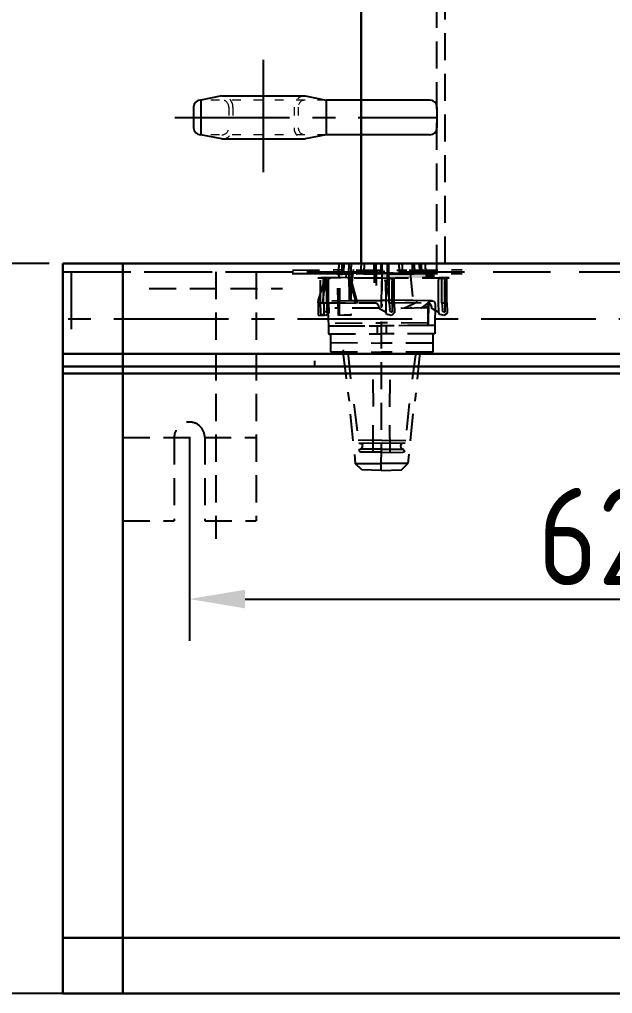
# Model space of a CAD drawing. Header units: millimetres. Extents: x 70841 to 133731, y -170061 to -164340.
# Drawn here: x 108580 to 109006, y -169016 to -168316 of the extents above; entities that cross this region are included whole.
import ezdxf

# ---------------------------------------------------------------- set-up
doc = ezdxf.new("R2010")
doc.units = ezdxf.units.MM
doc.header["$LTSCALE"] = 13
for name, pattern in [('ACAD_ISO03W100', [1.18, 0.47, -0.71]), ('CENTERX2', [101.6, 63.5, -12.7, 12.7, -12.7]), ('DASHED', [0.75, 0.5, -0.25]), ('HIDDEN', [9.525, 6.35, -3.175])]:
    doc.linetypes.add(name, pattern=pattern)
for name, color, linetype in [('1', 4, 'Continuous'), ('粗实线', 4, 'Continuous'), ('细实线', 2, 'Continuous'), ('虚线', 6, 'HIDDEN'), ('铁心虚线', 1, 'DASHED')]:
    doc.layers.add(name, color=color, linetype=linetype)
doc.layers.add('标注、文本', color=3, linetype='Continuous', lineweight=25)
doc.styles.get("Standard").update_dxf_attribs({"font": 'gbenor.shx', "bigfont": 'gbcbig.shx'})
doc.dimstyles.new('1-15', dxfattribs={"dimscale": 20, "dimtxt": 3.5, "dimasz": 2, "dimexe": 1.5, "dimexo": 0.5, "dimgap": 0.5, "dimtad": 1, "dimtoh": 1, "dimdec": 1, "dimdsep": 46, "dimtxsty": 'Standard', "dimcen": 2.5, "dimclrd": 3, "dimclre": 3, "dimclrt": 3, "dimadec": 0, "dimazin": 2, "dimtfac": 1, "dimtdec": 1, "dimtmove": 0, "dimatfit": 2, "dimfxl": 1, "dimarcsym": 0})

# ---------------------------------------------------------------- blocks, each defined once
blk = doc.blocks.new('*D1476')
at = {"layer": 'Defpoints', "color": 0, "transparency": 16777216}
for p in [(108513.49, -168491.39), (108610.83, -168491.39), (108610.83, -169016.39)]:
    blk.add_point(p, dxfattribs=at)
at = {"layer": '标注、文本', "color": 3, "lineweight": -2, "transparency": 16777216}
for p, q in [((108600.83, -168491.39), (108483.49, -168491.39)), ((108513.49, -168976.39), (108513.49, -168531.39)), ((108600.83, -169016.39), (108483.49, -169016.39))]:
    blk.add_line(p, q, dxfattribs=at)
at = {"layer": '标注、文本', "color": 3, "transparency": 16777216}
for points in [[(108506.82, -168531.39), (108520.16, -168531.39), (108513.49, -168491.39)], [(108506.82, -168976.39), (108520.16, -168976.39), (108513.49, -169016.39)]]:
    blk.add_solid(points, dxfattribs=at)
at = {"layer": '标注、文本', "color": 3, "transparency": 16777216, "insert": (108468.49, -168753.89), "char_height": 70, "attachment_point": 5, "rotation": 90}
blk.add_mtext('525', dxfattribs=at)
blk = doc.blocks.new('*D1481')
at = {"layer": 'Defpoints', "color": 0, "transparency": 16777216}
for p in [(108825.33, -167798.39), (108356.72, -169016.39), (108775.33, -169016.39)]:
    blk.add_point(p, dxfattribs=at)
at = {"layer": '标注、文本', "color": 3, "lineweight": -2, "transparency": 16777216}
for p, q in [((108815.33, -167798.39), (108326.72, -167798.39)), ((108356.72, -167838.39), (108356.72, -168976.39)), ((108765.33, -169016.39), (108326.72, -169016.39))]:
    blk.add_line(p, q, dxfattribs=at)
at = {"layer": '标注、文本', "color": 3, "transparency": 16777216}
for points in [[(108350.06, -167838.39), (108363.39, -167838.39), (108356.72, -167798.39)], [(108350.06, -168976.39), (108363.39, -168976.39), (108356.72, -169016.39)]]:
    blk.add_solid(points, dxfattribs=at)
at = {"layer": '标注、文本', "color": 3, "transparency": 16777216, "insert": (108311.72, -168407.39), "char_height": 70, "attachment_point": 5, "rotation": 90}
blk.add_mtext('1218', dxfattribs=at)
blk = doc.blocks.new('*D1483')
at = {"layer": 'Defpoints', "color": 0, "transparency": 16777216}
for p in [(108701.83, -168616.39), (109330.83, -168616.39), (109330.83, -168732.67)]:
    blk.add_point(p, dxfattribs=at)
at = {"layer": '标注、文本', "color": 3, "lineweight": -2, "transparency": 16777216}
for p, q in [((108701.83, -168626.39), (108701.83, -168762.67)), ((109330.83, -168626.39), (109330.83, -168762.67)), ((108741.83, -168732.67), (109290.83, -168732.67))]:
    blk.add_line(p, q, dxfattribs=at)
at = {"layer": '标注、文本', "color": 3, "transparency": 16777216}
for points in [[(108741.83, -168726), (108741.83, -168739.34), (108701.83, -168732.67)], [(109290.83, -168726), (109290.83, -168739.34), (109330.83, -168732.67)]]:
    blk.add_solid(points, dxfattribs=at)
at = {"layer": '标注、文本', "color": 3, "transparency": 16777216, "insert": (109016.33, -168687.67), "char_height": 70, "attachment_point": 5}
blk.add_mtext('629', dxfattribs=at)
blk = doc.blocks.new('*D1770')
at = {"layer": 'Defpoints', "color": 0, "transparency": 16777216}
for p in [(108175.09, -167595.39), (108900.83, -167595.39), (108610.83, -169016.39)]:
    blk.add_point(p, dxfattribs=at)
at = {"layer": '标注、文本', "color": 3, "lineweight": -2, "transparency": 16777216}
for p, q in [((108890.83, -167595.39), (108145.09, -167595.39)), ((108175.09, -168976.39), (108175.09, -167635.39)), ((108600.83, -169016.39), (108145.09, -169016.39))]:
    blk.add_line(p, q, dxfattribs=at)
at = {"layer": '标注、文本', "color": 3, "transparency": 16777216}
for points in [[(108168.42, -167635.39), (108181.76, -167635.39), (108175.09, -167595.39)], [(108168.42, -168976.39), (108181.76, -168976.39), (108175.09, -169016.39)]]:
    blk.add_solid(points, dxfattribs=at)
at = {"layer": '标注、文本', "color": 3, "transparency": 16777216, "insert": (108130.09, -168305.89), "char_height": 70, "attachment_point": 5, "rotation": 90}
blk.add_mtext('1421', dxfattribs=at)

msp = doc.modelspace()

# ---------------------------------------------------------------- hatches: boundary and pattern name
at = {"layer": '铁心虚线', "ltscale": 3}
h = msp.add_hatch(color=6, dxfattribs=at)
h.dxf.hatch_style = 2
h.paths.add_polyline_path([(108839.815, -168498.242), (108871.147, -168498.292), (108871.945, -168501.75)])
h = msp.add_hatch(color=6, dxfattribs=at)
h.dxf.hatch_style = 2
h.paths.add_polyline_path([(108839.815, -168498.242), (108840.613, -168501.699), (108871.945, -168501.75)])
h = msp.add_hatch(color=6, dxfattribs=at)
h.dxf.hatch_style = 2
h.paths.add_polyline_path([(108871.147, -168498.292), (108876.998, -168498.398), (108877.637, -168501.164)])
h = msp.add_hatch(color=6, dxfattribs=at)
h.dxf.hatch_style = 2
h.paths.add_polyline_path([(108871.147, -168498.292), (108871.945, -168501.75), (108877.637, -168501.164)])
h = msp.add_hatch(color=6, dxfattribs=at)
h.dxf.hatch_style = 2
h.paths.add_polyline_path([(108876.998, -168498.398), (108877.637, -168501.164), (108877.69, -168498.238)])

# ---------------------------------------------------------------- linework, layer by layer
at = {"layer": '1', "color": 1, "linetype": 'CENTERX2', "lineweight": -3, "ltscale": 0.1}
for p, q in [((108754.837, -168344.927), (108754.837, -168425.62)), ((108691.216, -168386.262), (108879.829, -168386.262)), ((110050.829, -168531.39), (108610.829, -168531.39))]:
    msp.add_line(p, q, dxfattribs=at)
at = {"layer": '标注、文本', "color": 2, "linetype": 'ACAD_ISO03W100', "lineweight": 18}
for p, q in [((108800.087, -168373.762), (108709.846, -168373.762)), ((108730.087, -168378.762), (108730.087, -168393.762)), ((108733.087, -168378.762), (108733.087, -168393.762)), ((108777.087, -168378.762), (108777.087, -168393.762)), ((108780.087, -168378.762), (108780.087, -168393.762)), ((108800.087, -168398.762), (108709.846, -168398.762))]:
    msp.add_line(p, q, dxfattribs=at)
at = {"layer": '标注、文本'}
for p, q in [((108725.087, -168370.762), (108710.087, -168373.762)), ((108710.087, -168373.762), (108710.087, -168398.762)), ((108725.087, -168370.762), (108785.087, -168370.762)), ((108785.087, -168370.762), (108800.087, -168373.762)), ((108874.829, -168373.762), (108800.087, -168373.762)), ((108800.087, -168373.762), (108800.087, -168398.762)), ((108704.846, -168378.762), (108704.846, -168393.762)), ((108879.829, -168378.762), (108879.829, -168393.762)), ((108725.087, -168401.762), (108710.087, -168398.762)), ((108725.087, -168401.762), (108785.087, -168401.762)), ((108800.087, -168398.762), (108785.087, -168401.762)), ((108874.829, -168398.762), (108800.087, -168398.762))]:
    msp.add_line(p, q, dxfattribs=at)
for centre, start, end in [((108709.846, -168378.762), 90, 180), ((108874.829, -168378.762), 0, 90), ((108709.846, -168393.762), 180, 270), ((108874.829, -168393.762), 270, 0)]:
    msp.add_arc(centre, 5, start, end, dxfattribs=at)
at = {"layer": '标注、文本', "color": 2, "linetype": 'ACAD_ISO03W100', "lineweight": 18}
for centre, radius, start, end in [((108725.087, -168378.762), 8, 0, 90), ((108725.087, -168378.762), 5, 0, 90), ((108785.087, -168378.762), 8, 90, 180), ((108785.087, -168378.762), 5, 90, 180), ((108725.087, -168393.762), 5, 270, 0), ((108725.087, -168393.762), 8, 270, 0), ((108785.087, -168393.762), 8, 180, 270), ((108785.087, -168393.762), 5, 180, 270)]:
    msp.add_arc(centre, radius, start, end, dxfattribs=at)
at = {"layer": '粗实线', "lineweight": 30}
for p, q in [((108825.329, -167798.39), (108825.329, -168491.39)), ((108610.829, -168491.39), (110050.829, -168491.39)), ((108610.829, -168491.39), (108610.829, -168556.39)), ((108610.829, -168491.39), (108610.829, -169016.39)), ((108653.829, -168491.39), (108653.829, -169016.39)), ((108610.829, -168556.39), (110050.829, -168556.39)), ((108610.829, -168976.39), (110050.829, -168976.39)), ((108610.829, -169016.39), (110050.829, -169016.39))]:
    msp.add_line(p, q, dxfattribs=at)
at = {"layer": '细实线', "color": 4, "lineweight": 30}
for p, q in [((108610.829, -168565.347), (110050.829, -168565.347)), ((108610.829, -168570.347), (110050.829, -168570.347))]:
    msp.add_line(p, q, dxfattribs=at)
at = {"layer": '虚线', "ltscale": 0.5}
for p, q in [((108610.829, -168497.39), (110050.829, -168497.39)), ((108616.829, -168497.39), (108616.829, -168556.39))]:
    msp.add_line(p, q, dxfattribs=at)
at = {"layer": '铁心虚线', "color": 6, "ltscale": 3}
for p, q in [((108879.829, -168497.39), (108879.829, -167855.39)), ((108885.829, -168491.39), (108885.829, -167855.39)), ((108839.829, -168640.271), (108840.145, -168491.39)), ((108610.829, -168497.39), (108819.681, -168497.39)), ((108653.829, -168497.39), (108653.829, -168676.39)), ((108720.829, -168497.39), (108720.829, -168689.39)), ((108749.829, -168497.39), (108749.829, -168676.39)), ((108672.829, -168509.39), (108768.829, -168509.39)), ((108791.789, -168561.347), (108791.789, -168565.347)), ((108653.829, -168616.39), (108749.829, -168616.39)), ((108690.829, -168616.39), (108690.829, -168676.39)), ((108701.829, -168616.39), (108701.829, -168676.39)), ((108712.829, -168616.39), (108712.829, -168676.39)), ((108653.829, -168676.39), (108690.829, -168676.39)), ((108712.829, -168676.39), (108749.829, -168676.39))]:
    msp.add_line(p, q, dxfattribs=at)
for points in [[(108809.307, -168491.39), (108809.016, -168497.34)], [(108819.548, -168495.637), (108817.422, -168517.979)], [(108834.869, -168505.211), (108834.709, -168491.39)], [(108836.005, -168491.39), (108836.039, -168507.126)], [(108844.09, -168491.39), (108844.125, -168507.444)], [(108845.189, -168505.742), (108845.346, -168491.39)], [(108860.348, -168495.686), (108862.531, -168517.762)], [(108871.287, -168491.39), (108871.679, -168497.441)], [(108781.838, -168498.558), (108819.021, -168498.714)], [(108794.18, -168501.536), (108796.414, -168501.749), (108797.956, -168502.121), (108798.276, -168503.504)], [(108794.496, -168519.63), (108794.708, -168517.396), (108799.813, -168501.65)], [(108803.648, -168501.535), (108796.414, -168501.749)], [(108839.922, -168501.859), (108799.813, -168501.65), (108797.421, -168519.683)], [(108797.838, -168498.558), (108835.021, -168498.714)], [(108798.488, -168501.27), (108800.191, -168502.333), (108800.51, -168503.717)], [(108801.893, -168503.397), (108802.265, -168501.855), (108803.648, -168501.535)], [(108839.815, -168498.242), (108808.484, -168498.192), (108809.016, -168497.34), (108840.347, -168497.391)], [(108814.5, -168501.215), (108814.712, -168498.981), (108809.021, -168499.567), (108809.5, -168501.641)], [(108816.042, -168501.587), (108821.097, -168517.173), (108820.885, -168519.407)], [(108817.425, -168501.268), (108821.949, -168517.705), (108822.428, -168519.779), (108820.193, -168519.567)], [(108839.815, -168498.242), (108871.147, -168498.292), (108871.679, -168497.441), (108840.347, -168497.391)], [(108839.922, -168501.859), (108877.637, -168501.164), (108877.69, -168498.238), (108839.815, -168498.242)], [(108839.922, -168501.859), (108879.18, -168501.536), (108880.722, -168501.908), (108881.041, -168503.291)], [(108843.539, -168501.752), (108845.082, -168502.124), (108845.401, -168503.507)], [(108844.284, -168498.667), (108872.69, -168498.664)], [(108845.614, -168501.273), (108847.316, -168502.337), (108847.635, -168503.72)], [(108849.018, -168503.401), (108849.391, -168501.858), (108850.774, -168501.539)], [(108879.18, -168501.536), (108881.414, -168501.749), (108882.956, -168502.121), (108883.276, -168503.504)], [(108888.648, -168501.535), (108881.414, -168501.749)], [(108883.488, -168501.27), (108885.191, -168502.333), (108885.51, -168503.717)], [(108886.893, -168503.397), (108887.265, -168501.855), (108888.648, -168501.535)], [(108794.496, -168519.63), (108794.337, -168528.407), (108798.805, -168528.832), (108798.804, -168519.364)], [(108794.496, -168519.63), (108835.987, -168519.52), (108836.838, -168520.052), (108837.849, -168521.275)], [(108801.198, -168520.268), (108801.944, -168536.12), (108801.838, -168541.971), (108839.713, -168541.968)], [(108801.948, -168519.409), (108802.161, -168526.643)], [(108838.328, -168523.35), (108806.305, -168523.459)], [(108817.422, -168517.979), (108839.977, -168517.871)], [(108843.435, -168526.541), (108838.488, -168524.041), (108837.849, -168521.275)], [(108873.33, -168520.368), (108874.394, -168518.665), (108876.468, -168518.186), (108878.011, -168518.558), (108878.49, -168520.633), (108878.385, -168535.953), (108878.279, -168541.804), (108839.713, -168541.968)], [(108849.073, -168519.412), (108873.862, -168519.516), (108873.597, -168534.145), (108873.225, -168535.688), (108871.842, -168536.007), (108839.819, -168536.116)], [(108845.456, -168519.519), (108847.69, -168519.732)], [(108845.456, -168519.519), (108847.69, -168519.732)], [(108849.073, -168519.412), (108873.862, -168519.516), (108874.713, -168520.048), (108875.724, -168521.272)], [(108849.073, -168519.412), (108849.287, -168526.647)], [(108873.649, -168521.751), (108873.862, -168519.516), (108873.277, -168523.293), (108849.339, -168523.721)], [(108881.31, -168526.537), (108876.362, -168524.038), (108875.724, -168521.272)], [(108886.948, -168519.409), (108887.161, -168526.643)], [(108799.714, -168528.665), (108798.172, -168528.293), (108796.629, -168527.92), (108796.31, -168526.537)], [(108800.618, -168526.271), (108799.076, -168525.899), (108798.756, -168524.516)], [(108802.161, -168526.643), (108801.629, -168527.494), (108799.714, -168528.665)], [(108846.84, -168528.668), (108845.297, -168528.296), (108843.754, -168527.924), (108843.435, -168526.541)], [(108847.744, -168526.275), (108846.201, -168525.902), (108845.882, -168524.519)], [(108849.287, -168526.647), (108848.063, -168527.658), (108846.84, -168528.668)], [(108884.714, -168528.665), (108883.172, -168528.293), (108881.629, -168527.92), (108881.31, -168526.537)], [(108885.618, -168526.271), (108884.076, -168525.899), (108883.756, -168524.516)], [(108887.161, -168526.643), (108886.629, -168527.494), (108884.714, -168528.665)], [(108801.838, -168541.971), (108803.381, -168542.343), (108803.329, -168554.738), (108839.821, -168555.054)], [(108876.896, -168542.124), (108877.004, -168555.21), (108839.821, -168555.054)], [(108803.275, -168548.195), (108839.767, -168548.511)], [(108812.478, -168553.354), (108812.106, -168554.897), (108816.631, -168590.27)], [(108867.535, -168555.21), (108863.974, -168590.266)], [(108834.292, -168594.205), (108833.864, -168570.268)], [(108845.995, -168594.417), (108846.259, -168570.32)], [(108820.036, -168592.398), (108823.656, -168620.697)], [(108859.985, -168591.915), (108857.062, -168620.268)], [(108817.324, -168599.579), (108821.157, -168635.113), (108840.094, -168635.111)], [(108862.432, -168599.362), (108859.031, -168635.109), (108840.094, -168635.111)], [(108833.87, -168627.079), (108834.133, -168602.982)], [(108846.264, -168627.131), (108845.836, -168603.194)], [(108824.347, -168620.537), (108825.89, -168620.91), (108826.209, -168622.293), (108825.837, -168623.835), (108824.614, -168624.846)], [(108855.254, -168625.056), (108854.243, -168623.833), (108853.923, -168622.45), (108854.296, -168620.907), (108856.37, -168620.428)], [(108824.082, -168625.697), (108823.922, -168625.006), (108824.614, -168624.846)], [(108840.413, -168627.026), (108825.092, -168626.921), (108824.241, -168626.389), (108824.082, -168625.697)], [(108856.264, -168626.279), (108856.424, -168626.971), (108855.041, -168627.29)], [(108855.254, -168625.056), (108856.105, -168625.588), (108856.264, -168626.279)], [(108839.829, -168640.271), (108825.892, -168639.847), (108821.157, -168635.113)], [(108839.829, -168640.271), (108854.297, -168639.844), (108859.031, -168635.109)]]:
    msp.add_lwpolyline(points, dxfattribs=at)
for points in [[(108816.569, -168498.51), (108816.891, -168528.299), (108808.965, -168528.672), (108808.484, -168498.192)], [(108818.17, -168498.183), (108817.96, -168528.823), (108809.874, -168528.504), (108810.244, -168498.556)]]:
    msp.add_lwpolyline(points, close=True, dxfattribs=at)
msp.add_arc((108701.829, -168616.39), 11, 0, 180, dxfattribs=at)
for points in [[(108775.982, -168496.226), (108775.982, -168496.226), (108813.005, -168495.691), (108813.005, -168495.691)], [(108809.307, -168491.39), (108809.132, -168494.967), (108809.016, -168497.34), (108809.016, -168497.34)], [(108811.627, -168491.39), (108811.401, -168495.091), (108811.25, -168497.553), (108811.25, -168497.553)], [(108812.919, -168491.39), (108812.747, -168494.907), (108812.633, -168497.234), (108812.633, -168497.234)], [(108816.531, -168491.39), (108816.362, -168494.848), (108816.25, -168497.127), (108816.25, -168497.127)], [(108818.167, -168491.39), (108817.942, -168495.061), (108817.793, -168497.499), (108817.793, -168497.499)], [(108821.782, -168495.85), (108821.782, -168495.85), (108858.274, -168496.165), (108858.274, -168496.165)], [(108825.316, -168491.39), (108825.142, -168494.936), (108825.027, -168497.286), (108825.027, -168497.286)], [(108827.531, -168491.39), (108827.369, -168495.059), (108827.261, -168497.498), (108827.261, -168497.498)], [(108839.656, -168497.55), (108839.656, -168497.55), (108839.655, -168494.797), (108839.655, -168491.39)], [(108840.193, -168491.39), (108840.208, -168500.655), (108840.243, -168522.179), (108840.243, -168522.179)], [(108840.347, -168497.391), (108840.347, -168497.391), (108840.347, -168494.723), (108840.347, -168491.39)], [(108852.457, -168491.39), (108852.628, -168495.028), (108852.741, -168497.443), (108852.741, -168497.443)], [(108854.681, -168491.39), (108854.858, -168495.146), (108854.976, -168497.655), (108854.976, -168497.655)], [(108860.982, -168496.226), (108860.982, -168496.226), (108898.005, -168495.691), (108898.005, -168495.691)], [(108861.925, -168491.39), (108862.096, -168495.027), (108862.21, -168497.442), (108862.21, -168497.442)], [(108863.45, -168491.39), (108863.631, -168495.234), (108863.753, -168497.814), (108863.753, -168497.814)], [(108867.073, -168491.39), (108867.251, -168495.175), (108867.37, -168497.707), (108867.37, -168497.707)], [(108868.471, -168491.39), (108868.64, -168494.997), (108868.753, -168497.388), (108868.753, -168497.388)], [(108871.287, -168491.39), (108871.522, -168495.026), (108871.679, -168497.441), (108871.679, -168497.441)], [(108775.769, -168498.461), (108775.769, -168498.461), (108812.952, -168498.617), (108812.952, -168498.617)], [(108803.648, -168501.535), (108803.648, -168501.535), (108817.425, -168501.268), (108817.425, -168501.268)], [(108821.729, -168498.775), (108821.729, -168498.775), (108858.061, -168498.4), (108858.061, -168498.4)], [(108842.316, -168502.763), (108842.316, -168502.763), (108845.828, -168517.976), (108845.828, -168517.976)], [(108860.769, -168498.461), (108860.769, -168498.461), (108897.952, -168498.617), (108897.952, -168498.617)], [(108796.096, -168519.303), (108796.096, -168519.303), (108796.041, -168503.291), (108796.041, -168503.291)], [(108798.33, -168519.515), (108798.33, -168519.515), (108798.276, -168503.504), (108798.276, -168503.504)], [(108800.565, -168519.728), (108800.565, -168519.728), (108800.51, -168503.717), (108800.51, -168503.717)], [(108801.948, -168519.409), (108801.948, -168519.409), (108801.893, -168503.397), (108801.893, -168503.397)], [(108843.222, -168519.306), (108843.222, -168519.306), (108843.167, -168503.295), (108843.167, -168503.295)], [(108845.456, -168519.519), (108845.456, -168519.519), (108845.401, -168503.507), (108845.401, -168503.507)], [(108847.69, -168519.732), (108847.69, -168519.732), (108847.635, -168503.72), (108847.635, -168503.72)], [(108849.073, -168519.412), (108849.073, -168519.412), (108849.018, -168503.401), (108849.018, -168503.401)], [(108881.096, -168519.303), (108881.096, -168519.303), (108881.041, -168503.291), (108881.041, -168503.291)], [(108883.33, -168519.515), (108883.33, -168519.515), (108883.276, -168503.504), (108883.276, -168503.504)], [(108885.565, -168519.728), (108885.565, -168519.728), (108885.51, -168503.717), (108885.51, -168503.717)], [(108886.948, -168519.409), (108886.948, -168519.409), (108886.893, -168503.397), (108886.893, -168503.397)], [(108796.31, -168526.537), (108796.31, -168526.537), (108796.096, -168519.303), (108796.096, -168519.303)], [(108798.33, -168519.515), (108798.33, -168519.515), (108800.565, -168519.728), (108800.565, -168519.728)], [(108798.33, -168519.515), (108798.33, -168519.515), (108798.756, -168524.516), (108798.756, -168524.516)], [(108800.565, -168519.728), (108800.565, -168519.728), (108800.618, -168526.271), (108800.618, -168526.271)], [(108801.948, -168519.409), (108801.948, -168519.409), (108822.428, -168519.779), (108822.428, -168519.779)], [(108804.336, -168518.087), (108804.336, -168518.087), (108839.977, -168517.871), (108839.977, -168517.871)], [(108862.531, -168517.762), (108862.531, -168517.762), (108839.977, -168517.871), (108839.977, -168517.871)], [(108876.468, -168518.186), (108876.468, -168518.186), (108839.977, -168517.871), (108839.977, -168517.871)], [(108843.435, -168526.541), (108843.435, -168526.541), (108843.222, -168519.306), (108843.222, -168519.306)], [(108845.456, -168519.519), (108845.456, -168519.519), (108845.882, -168524.519), (108845.882, -168524.519)], [(108847.69, -168519.732), (108847.69, -168519.732), (108847.744, -168526.275), (108847.744, -168526.275)], [(108865.776, -168519.198), (108865.776, -168519.198), (108856.574, -168523.508), (108856.574, -168523.508)], [(108861.574, -168523.082), (108861.574, -168523.082), (108860.883, -168523.241), (108860.883, -168523.241)], [(108868.277, -168523.719), (108868.277, -168523.719), (108873.862, -168519.516), (108873.862, -168519.516)], [(108870.351, -168523.24), (108870.351, -168523.24), (108873.649, -168521.751), (108873.649, -168521.751)], [(108873.33, -168520.368), (108873.33, -168520.368), (108873.385, -168536.379), (108873.385, -168536.379)], [(108876.468, -168518.186), (108876.468, -168518.186), (108875.777, -168518.346), (108875.777, -168518.346)], [(108881.31, -168526.537), (108881.31, -168526.537), (108881.096, -168519.303), (108881.096, -168519.303)], [(108883.33, -168519.515), (108883.33, -168519.515), (108885.565, -168519.728), (108885.565, -168519.728)], [(108883.33, -168519.515), (108883.33, -168519.515), (108883.756, -168524.516), (108883.756, -168524.516)], [(108885.565, -168519.728), (108885.565, -168519.728), (108885.618, -168526.271), (108885.618, -168526.271)], [(108800.618, -168526.271), (108800.618, -168526.271), (108799.927, -168526.431), (108799.927, -168526.431)], [(108847.744, -168526.275), (108847.744, -168526.275), (108847.052, -168526.434), (108847.052, -168526.434)], [(108885.618, -168526.271), (108885.618, -168526.271), (108884.927, -168526.431), (108884.927, -168526.431)], [(108801.944, -168536.12), (108801.944, -168536.12), (108839.819, -168536.116), (108839.819, -168536.116)], [(108806.625, -168534.311), (108806.625, -168534.311), (108840.031, -168533.882), (108840.031, -168533.882)], [(108808.487, -168536.066), (108808.487, -168536.066), (108839.819, -168536.116), (108839.819, -168536.116)], [(108836.893, -168536.063), (108836.893, -168536.063), (108836.787, -168541.915), (108836.787, -168541.915)], [(108878.385, -168535.953), (108878.385, -168535.953), (108839.819, -168536.116), (108839.819, -168536.116)], [(108873.597, -168534.145), (108873.597, -168534.145), (108840.031, -168533.882), (108840.031, -168533.882)], [(108843.436, -168536.01), (108843.436, -168536.01), (108843.33, -168541.861), (108843.33, -168541.861)], [(108876.95, -168548.667), (108876.95, -168548.667), (108839.767, -168548.511), (108839.767, -168548.511)], [(108815.723, -168554.79), (108815.723, -168554.79), (108818.652, -168583.249), (108818.652, -168583.249)], [(108864.609, -168555.158), (108864.609, -168555.158), (108860.995, -168583.67), (108860.995, -168583.67)], [(108839.88, -168618.408), (108839.88, -168618.408), (108823.177, -168618.623), (108823.177, -168618.623)], [(108840.359, -168620.483), (108840.359, -168620.483), (108823.656, -168620.697), (108823.656, -168620.697)], [(108839.88, -168618.408), (108839.88, -168618.408), (108857.434, -168618.726), (108857.434, -168618.726)], [(108840.359, -168620.483), (108840.359, -168620.483), (108857.062, -168620.268), (108857.062, -168620.268)], [(108824.082, -168625.697), (108824.082, -168625.697), (108823.39, -168625.857), (108823.39, -168625.857)], [(108839.934, -168624.951), (108839.934, -168624.951), (108824.614, -168624.846), (108824.614, -168624.846)], [(108839.934, -168624.951), (108839.934, -168624.951), (108855.945, -168624.896), (108855.945, -168624.896)], [(108840.413, -168627.026), (108840.413, -168627.026), (108855.041, -168627.29), (108855.041, -168627.29)]]:
    msp.add_open_spline(points, degree=3, dxfattribs=at)

# ---------------------------------------------------------------- dimensions: what is measured, and where the dimension line sits
at = {"layer": '标注、文本'}
for base, p1, p2, picture, middle in [((108175.089, -167595.39), (108610.829, -169016.39), (108900.829, -167595.39), '*D1770', (108130.089, -168305.89)), ((108356.722, -169016.39), (108825.329, -167798.39), (108775.329, -169016.39), '*D1481', (108311.722, -168407.39)), ((108513.49, -168491.39), (108610.829, -169016.39), (108610.829, -168491.39), '*D1476', (108468.49, -168753.89))]:
    dim = msp.add_linear_dim(base=base, p1=p1, p2=p2, angle=90, dimstyle='1-15', dxfattribs=at)
    dim.commit()
    dim.dimension.update_dxf_attribs({"geometry": picture, "text_midpoint": middle})
dim = msp.add_linear_dim(base=(109330.829, -168732.67), p1=(108701.829, -168616.39), p2=(109330.829, -168616.39), dimstyle='1-15', dxfattribs=at)
dim.commit()
dim.dimension.update_dxf_attribs({"geometry": '*D1483', "text_midpoint": (109016.329, -168687.67)})

doc.saveas('drawing.dxf')
